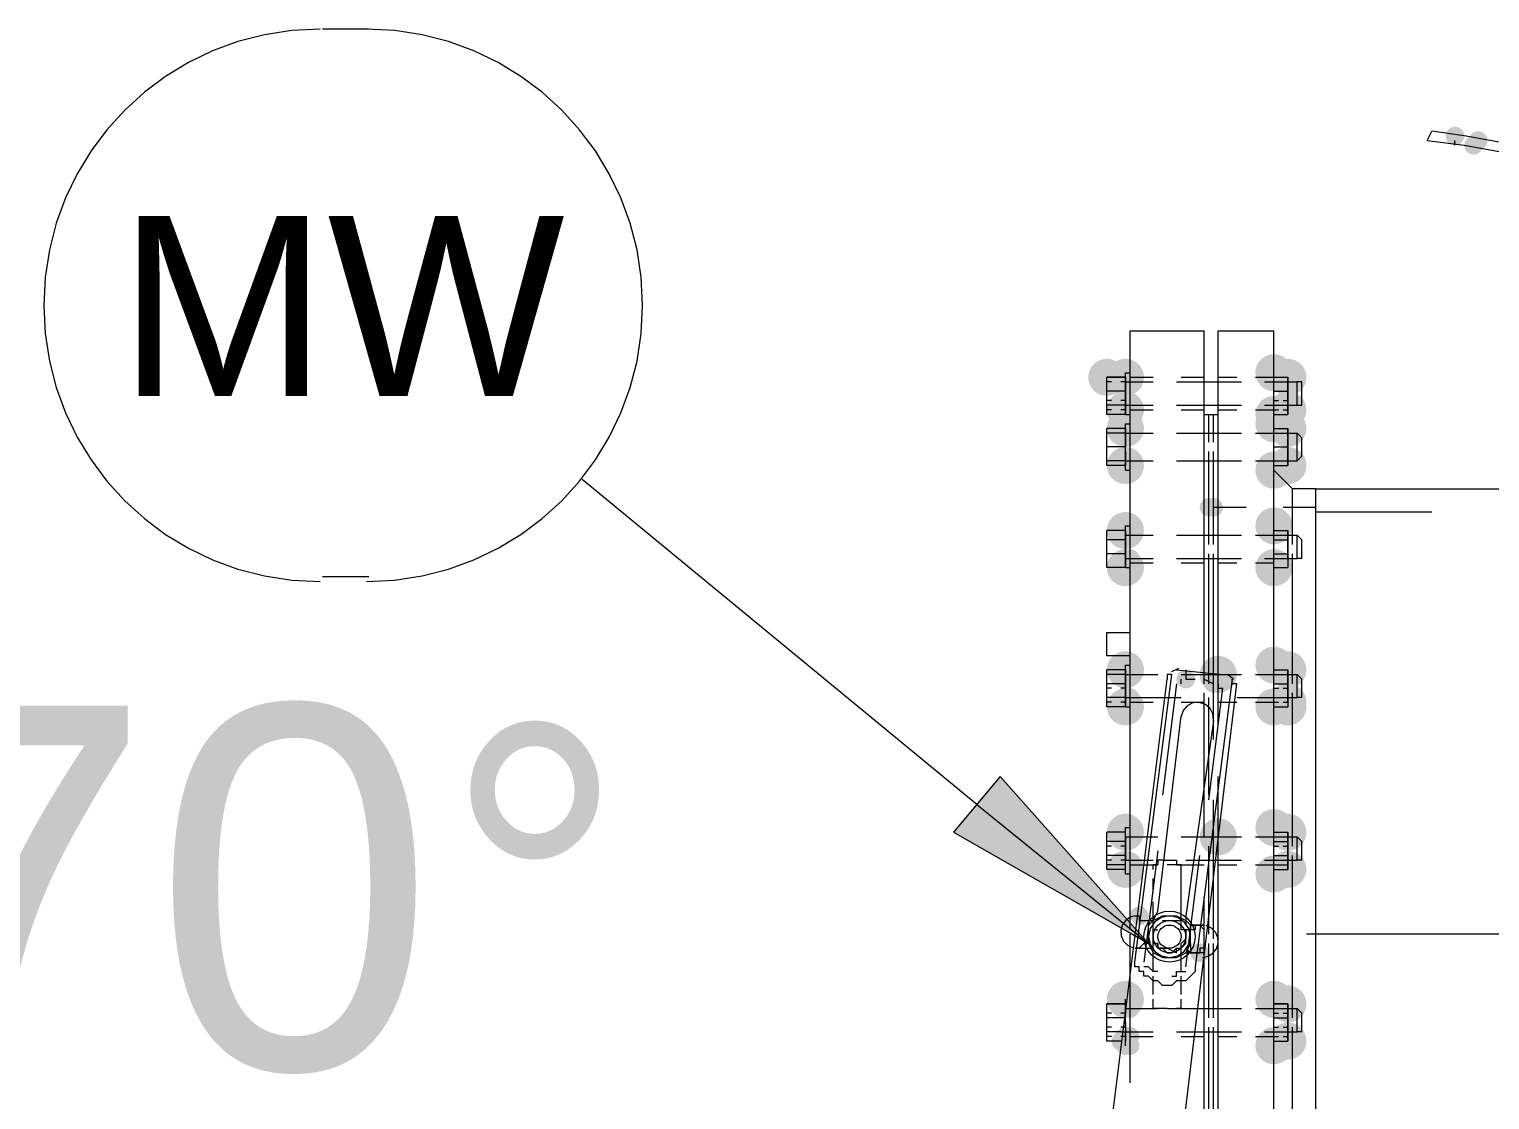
# Model space of a CAD drawing. Header units: millimetres. Extents: x 0 to 62767, y -13570 to 23963.
# Drawn here: x 11442 to 12041, y 4544 to 4983 of the extents above; entities that cross this region are included whole.
import ezdxf

# ---------------------------------------------------------------- set-up
doc = ezdxf.new("R2010")
doc.units = ezdxf.units.MM

msp = doc.modelspace()

# ---------------------------------------------------------------- hatches: boundary and pattern name
h = msp.add_hatch(color=7)
edge = h.paths.add_edge_path()
edge.add_arc((12026.667, 4939.047), 3.81, 0, 360)
h = msp.add_hatch(color=7)
edge = h.paths.add_edge_path()
edge.add_arc((12034.285, 4935.238), 3.81, 0, 360)
h = msp.add_hatch(color=7)
edge = h.paths.add_edge_path()
edge.add_arc((12036.191, 4937.143), 3.81, 0, 360)
h = msp.add_hatch(color=7)
edge = h.paths.add_edge_path()
edge.add_arc((11952.381, 4841.905), 7.619, 0, 360)
h = msp.add_hatch(color=7)
edge = h.paths.add_edge_path()
edge.add_arc((11883.81, 4840), 7.619, 0, 360)
h = msp.add_hatch(color=7)
edge = h.paths.add_edge_path()
edge.add_arc((11891.428, 4840), 7.619, 0, 360)
h = msp.add_hatch(color=7)
edge = h.paths.add_edge_path()
edge.add_arc((11958.095, 4840), 7.619, 0, 360)
h = msp.add_hatch(color=7)
edge = h.paths.add_edge_path()
edge.add_arc((11958.095, 4840), 7.619, 0, 360)
h = msp.add_hatch(color=7)
edge = h.paths.add_edge_path()
edge.add_arc((11891.428, 4838.095), 3.81, 0, 360)
h = msp.add_hatch(color=7)
edge = h.paths.add_edge_path()
edge.add_arc((11893.334, 4838.095), 3.81, 0, 360)
h = msp.add_hatch(color=7)
edge = h.paths.add_edge_path()
edge.add_arc((11891.428, 4826.667), 7.619, 0, 360)
h = msp.add_hatch(color=7)
edge = h.paths.add_edge_path()
edge.add_arc((11891.428, 4828.571), 3.81, 0, 360)
h = msp.add_hatch(color=7)
edge = h.paths.add_edge_path()
edge.add_arc((11893.334, 4828.571), 3.81, 0, 360)
h = msp.add_hatch(color=7)
edge = h.paths.add_edge_path()
edge.add_arc((11952.381, 4824.762), 7.619, 0, 360)
h = msp.add_hatch(color=7)
edge = h.paths.add_edge_path()
edge.add_arc((11958.095, 4826.667), 7.619, 0, 360)
h = msp.add_hatch(color=7)
edge = h.paths.add_edge_path()
edge.add_arc((11958.095, 4826.667), 7.619, 0, 360)
h = msp.add_hatch(color=7)
edge = h.paths.add_edge_path()
edge.add_arc((11891.428, 4819.047), 7.619, 0, 360)
h = msp.add_hatch(color=7)
edge = h.paths.add_edge_path()
edge.add_arc((11891.428, 4819.047), 7.619, 0, 360)
h = msp.add_hatch(color=7)
edge = h.paths.add_edge_path()
edge.add_arc((11952.381, 4820.952), 7.619, 0, 360)
h = msp.add_hatch(color=7)
edge = h.paths.add_edge_path()
edge.add_arc((11958.095, 4819.047), 7.619, 0, 360)
h = msp.add_hatch(color=7)
edge = h.paths.add_edge_path()
edge.add_arc((11891.428, 4817.143), 3.81, 0, 360)
h = msp.add_hatch(color=7)
edge = h.paths.add_edge_path()
edge.add_arc((11893.334, 4817.143), 3.81, 0, 360)
h = msp.add_hatch(color=7)
edge = h.paths.add_edge_path()
edge.add_arc((11891.428, 4803.809), 7.619, 0, 360)
h = msp.add_hatch(color=7)
edge = h.paths.add_edge_path()
edge.add_arc((11891.428, 4805.714), 3.81, 0, 360)
h = msp.add_hatch(color=7)
edge = h.paths.add_edge_path()
edge.add_arc((11893.334, 4805.714), 3.81, 0, 360)
h = msp.add_hatch(color=7)
edge = h.paths.add_edge_path()
edge.add_arc((11952.381, 4801.905), 7.619, 0, 360)
h = msp.add_hatch(color=7)
edge = h.paths.add_edge_path()
edge.add_arc((11958.095, 4803.809), 7.619, 0, 360)
h = msp.add_hatch(color=7)
edge = h.paths.add_edge_path()
edge.add_arc((11958.095, 4803.809), 7.619, 0, 360)
h = msp.add_hatch(color=7)
edge = h.paths.add_edge_path()
edge.add_arc((11925.714, 4786.667), 3.81, 0, 360)
h = msp.add_hatch(color=7)
edge = h.paths.add_edge_path()
edge.add_arc((11927.619, 4786.667), 3.81, 0, 360)
h = msp.add_hatch(color=7)
edge = h.paths.add_edge_path()
edge.add_arc((11891.428, 4777.143), 7.619, 0, 360)
h = msp.add_hatch(color=7)
edge = h.paths.add_edge_path()
edge.add_arc((11952.381, 4779.048), 7.619, 0, 360)
h = msp.add_hatch(color=7)
edge = h.paths.add_edge_path()
edge.add_arc((11891.428, 4775.238), 3.81, 0, 360)
h = msp.add_hatch(color=7)
edge = h.paths.add_edge_path()
edge.add_arc((11893.334, 4775.238), 3.81, 0, 360)
h = msp.add_hatch(color=7)
edge = h.paths.add_edge_path()
edge.add_arc((11891.428, 4761.905), 7.619, 0, 360)
h = msp.add_hatch(color=7)
edge = h.paths.add_edge_path()
edge.add_arc((11891.428, 4765.714), 3.81, 0, 360)
h = msp.add_hatch(color=7)
edge = h.paths.add_edge_path()
edge.add_arc((11893.334, 4765.714), 3.81, 0, 360)
h = msp.add_hatch(color=7)
edge = h.paths.add_edge_path()
edge.add_arc((11952.381, 4761.905), 7.619, 0, 360)
h = msp.add_hatch(color=7)
edge = h.paths.add_edge_path()
edge.add_arc((11952.381, 4721.905), 7.619, 0, 360)
h = msp.add_hatch(color=7)
edge = h.paths.add_edge_path()
edge.add_arc((11891.428, 4720), 7.619, 0, 360)
h = msp.add_hatch(color=7)
edge = h.paths.add_edge_path()
edge.add_arc((11929.523, 4718.095), 7.619, 0, 360)
h = msp.add_hatch(color=7)
edge = h.paths.add_edge_path()
edge.add_arc((11958.095, 4720), 7.619, 0, 360)
h = msp.add_hatch(color=7)
edge = h.paths.add_edge_path()
edge.add_arc((11958.095, 4720), 7.619, 0, 360)
h = msp.add_hatch(color=7)
edge = h.paths.add_edge_path()
edge.add_arc((11891.428, 4718.095), 3.81, 0, 360)
h = msp.add_hatch(color=7)
edge = h.paths.add_edge_path()
edge.add_arc((11893.334, 4718.095), 3.81, 0, 360)
h = msp.add_hatch(color=7)
edge = h.paths.add_edge_path()
edge.add_arc((11916.19, 4716.19), 3.81, 0, 360)
h = msp.add_hatch(color=7)
edge = h.paths.add_edge_path()
edge.add_arc((11927.619, 4714.286), 3.81, 0, 360)
h = msp.add_hatch(color=7)
edge = h.paths.add_edge_path()
edge.add_arc((11891.428, 4704.762), 7.619, 0, 360)
h = msp.add_hatch(color=7)
edge = h.paths.add_edge_path()
edge.add_arc((11891.428, 4708.571), 3.81, 0, 360)
h = msp.add_hatch(color=7)
edge = h.paths.add_edge_path()
edge.add_arc((11893.334, 4708.571), 3.81, 0, 360)
h = msp.add_hatch(color=7)
edge = h.paths.add_edge_path()
edge.add_arc((11952.381, 4704.762), 7.619, 0, 360)
h = msp.add_hatch(color=7)
edge = h.paths.add_edge_path()
edge.add_arc((11958.095, 4706.667), 7.619, 0, 360)
h = msp.add_hatch(color=7)
edge = h.paths.add_edge_path()
edge.add_arc((11958.095, 4704.762), 7.619, 0, 360)
h = msp.add_hatch(color=7)
edge = h.paths.add_edge_path()
edge.add_arc((11891.428, 4706.667), 3.81, 0, 360)
h = msp.add_hatch(color=7)
edge = h.paths.add_edge_path()
edge.add_arc((11891.428, 4704.762), 3.81, 0, 360)
h = msp.add_hatch(color=7)
edge = h.paths.add_edge_path()
edge.add_arc((11958.095, 4704.762), 3.81, 0, 360)
h = msp.add_hatch(color=7)
h.dxf.hatch_style = 2
h.paths.add_polyline_path([(11820.952, 4653.333), (11900.952, 4607.619), (11840, 4676.19)])
h = msp.add_hatch(color=7)
edge = h.paths.add_edge_path()
edge.add_arc((11952.381, 4655.238), 7.619, 0, 360)
h = msp.add_hatch(color=7)
edge = h.paths.add_edge_path()
edge.add_arc((11891.428, 4653.333), 7.619, 0, 360)
h = msp.add_hatch(color=7)
edge = h.paths.add_edge_path()
edge.add_arc((11929.523, 4651.428), 7.619, 0, 360)
h = msp.add_hatch(color=7)
edge = h.paths.add_edge_path()
edge.add_arc((11958.095, 4653.333), 7.619, 0, 360)
h = msp.add_hatch(color=7)
edge = h.paths.add_edge_path()
edge.add_arc((11891.428, 4651.428), 3.81, 0, 360)
h = msp.add_hatch(color=7)
edge = h.paths.add_edge_path()
edge.add_arc((11893.334, 4651.428), 3.81, 0, 360)
h = msp.add_hatch(color=7)
edge = h.paths.add_edge_path()
edge.add_arc((11891.428, 4638.095), 7.619, 0, 360)
h = msp.add_hatch(color=7)
edge = h.paths.add_edge_path()
edge.add_arc((11958.095, 4638.095), 7.619, 0, 360)
h = msp.add_hatch(color=7)
edge = h.paths.add_edge_path()
edge.add_arc((11958.095, 4638.095), 7.619, 0, 360)
h = msp.add_hatch(color=7)
edge = h.paths.add_edge_path()
edge.add_arc((11891.428, 4640), 3.81, 0, 360)
h = msp.add_hatch(color=7)
edge = h.paths.add_edge_path()
edge.add_arc((11893.334, 4640), 3.81, 0, 360)
h = msp.add_hatch(color=7)
edge = h.paths.add_edge_path()
edge.add_arc((11952.381, 4636.19), 7.619, 0, 360)
h = msp.add_hatch(color=7)
edge = h.paths.add_edge_path()
edge.add_arc((11897.143, 4619.048), 3.81, 0, 360)
h = msp.add_hatch(color=7)
edge = h.paths.add_edge_path()
edge.add_arc((11921.905, 4603.809), 3.81, 0, 360)
h = msp.add_hatch(color=7)
edge = h.paths.add_edge_path()
edge.add_arc((11891.428, 4584.762), 7.619, 0, 360)
h = msp.add_hatch(color=7)
edge = h.paths.add_edge_path()
edge.add_arc((11891.428, 4584.762), 7.619, 0, 360)
h = msp.add_hatch(color=7)
edge = h.paths.add_edge_path()
edge.add_arc((11952.381, 4584.762), 7.619, 0, 360)
h = msp.add_hatch(color=7)
edge = h.paths.add_edge_path()
edge.add_arc((11891.428, 4584.762), 3.81, 0, 360)
h = msp.add_hatch(color=7)
edge = h.paths.add_edge_path()
edge.add_arc((11893.334, 4584.762), 3.81, 0, 360)
h = msp.add_hatch(color=7)
edge = h.paths.add_edge_path()
edge.add_arc((11958.095, 4582.857), 7.619, 0, 360)
h = msp.add_hatch(color=7)
edge = h.paths.add_edge_path()
edge.add_arc((11958.095, 4582.857), 7.619, 0, 360)
h = msp.add_hatch(color=7)
edge = h.paths.add_edge_path()
edge.add_arc((11891.428, 4580.952), 3.81, 0, 360)
h = msp.add_hatch(color=7)
edge = h.paths.add_edge_path()
edge.add_arc((11893.334, 4580.952), 3.81, 0, 360)
h = msp.add_hatch(color=7)
edge = h.paths.add_edge_path()
edge.add_arc((11891.428, 4569.524), 3.81, 0, 360)
h = msp.add_hatch(color=7)
edge = h.paths.add_edge_path()
edge.add_arc((11893.334, 4569.524), 3.81, 0, 360)
h = msp.add_hatch(color=7)
edge = h.paths.add_edge_path()
edge.add_arc((11952.381, 4565.714), 7.619, 0, 360)
h = msp.add_hatch(color=7)
edge = h.paths.add_edge_path()
edge.add_arc((11958.095, 4567.619), 7.619, 0, 360)
h = msp.add_hatch(color=7)
edge = h.paths.add_edge_path()
edge.add_arc((11889.524, 4567.619), 3.81, 0, 360)
h = msp.add_hatch(color=7)
edge = h.paths.add_edge_path()
edge.add_arc((11891.428, 4567.619), 3.81, 0, 360)
h = msp.add_hatch(color=7)
edge = h.paths.add_edge_path()
edge.add_arc((11891.428, 4565.714), 3.81, 0, 360)
h = msp.add_hatch(color=7)
edge = h.paths.add_edge_path()
edge.add_arc((11893.334, 4565.714), 3.81, 0, 360)

# ---------------------------------------------------------------- linework, layer by layer
at = {"color": 7, "lineweight": 0}
for points in [[(11560.952, 4982.857), (11549.365, 4982.272), (11538.112, 4980.554), (11527.25, 4977.762), (11516.838, 4973.951), (11506.931, 4969.178), (11497.587, 4963.501), (11488.862, 4956.977), (11480.814, 4949.662), (11473.499, 4941.614), (11466.975, 4932.889), (11461.298, 4923.545), (11456.525, 4913.638), (11452.714, 4903.225), (11449.922, 4892.364), (11448.204, 4881.111), (11447.619, 4869.524), (11448.204, 4857.936), (11449.922, 4846.683), (11452.714, 4835.822), (11456.525, 4825.409), (11461.298, 4815.502), (11466.975, 4806.158), (11473.499, 4797.433), (11480.814, 4789.385), (11488.862, 4782.07), (11497.587, 4775.546), (11506.931, 4769.869), (11516.838, 4765.096), (11527.25, 4761.285), (11538.112, 4758.493), (11549.365, 4756.775), (11560.952, 4756.19)], [(11580.952, 4982.857), (11561.904, 4982.857)], [(11579.989, 4756.19), (11591.577, 4756.774), (11602.83, 4758.49), (11613.691, 4761.282), (11624.104, 4765.092), (11634.012, 4769.864), (11643.357, 4775.539), (11652.082, 4782.063), (11660.131, 4789.377), (11667.447, 4797.424), (11673.972, 4806.148), (11679.65, 4815.492), (11684.423, 4825.399), (11688.235, 4835.811), (11691.029, 4846.672), (11692.748, 4857.925), (11693.334, 4869.512), (11692.75, 4881.1), (11691.034, 4892.353), (11688.242, 4903.215), (11684.432, 4913.628), (11679.66, 4923.535), (11673.985, 4932.88), (11667.461, 4941.605), (11660.147, 4949.654), (11652.1, 4956.97), (11643.376, 4963.495), (11634.032, 4969.173), (11624.125, 4973.946), (11613.713, 4977.758), (11602.852, 4980.552), (11591.599, 4982.271), (11580.012, 4982.857)], [(12015.237, 4937.143), (12030.476, 4935.238), (12104.762, 4921.905), (12104.762, 4925.714), (12030.476, 4939.047), (12017.143, 4940.952)], [(12015.237, 4937.143), (12017.143, 4940.952)], [(12026.667, 4935.238), (12026.667, 4937.143)], [(11893.334, 4617.143), (11893.334, 4859.047)], [(11893.334, 4859.047), (11923.81, 4859.047)], [(11923.81, 4718.095), (11923.81, 4859.047)], [(11929.523, 4718.095), (11929.523, 4859.047)], [(11929.523, 4859.047), (11952.381, 4859.047)], [(11952.381, 4363.809), (11952.381, 4859.047)], [(11891.428, 4824.762), (11883.81, 4824.762), (11883.81, 4828.571), (11883.81, 4834.286), (11883.81, 4840), (11891.428, 4840), (11883.81, 4840)], [(11885.714, 4838.095), (11883.81, 4838.095)], [(11891.428, 4838.095), (11889.524, 4838.095)], [(11891.428, 4824.762), (11891.428, 4841.905)], [(11891.428, 4841.905), (11893.334, 4841.905)], [(11891.428, 4840), (11891.428, 4838.095), (11891.428, 4836.19), (11891.428, 4834.286)], [(11891.428, 4838.095), (11891.428, 4840)], [(11891.428, 4838.095), (11902.856, 4838.095)], [(11891.428, 4838.095), (11891.428, 4836.19), (11891.428, 4834.286), (11891.428, 4832.381), (11891.428, 4830.476), (11891.428, 4828.571), (11891.428, 4826.667)], [(11893.334, 4840), (11902.856, 4840)], [(11912.38, 4838.095), (11923.81, 4838.095)], [(11914.286, 4840), (11923.81, 4840)], [(11923.81, 4838.095), (11929.523, 4838.095)], [(11929.523, 4840), (11937.143, 4840)], [(11929.523, 4838.095), (11939.047, 4838.095)], [(11944.762, 4840), (11952.381, 4840)], [(11948.571, 4838.095), (11958.095, 4838.095)], [(11952.381, 4824.762), (11952.381, 4841.905)], [(11952.381, 4840), (11958.095, 4840)], [(11952.381, 4840), (11958.095, 4840)], [(11952.381, 4838.095), (11954.286, 4838.095)], [(11952.381, 4838.095), (11954.286, 4838.095)], [(11956.19, 4838.095), (11958.095, 4838.095)], [(11956.19, 4838.095), (11958.095, 4838.095)], [(11958.095, 4840), (11958.095, 4838.095)], [(11958.095, 4840), (11958.095, 4838.095)], [(11958.095, 4838.095), (11958.095, 4840)], [(11958.095, 4838.095), (11958.095, 4836.19), (11958.095, 4834.286)], [(11958.095, 4838.095), (11961.905, 4838.095)], [(11958.095, 4838.095), (11958.095, 4836.19), (11958.095, 4834.286), (11958.095, 4832.381)], [(11958.095, 4832.381), (11958.095, 4838.095)], [(11961.905, 4828.571), (11961.905, 4838.095)], [(11961.905, 4828.571), (11963.809, 4828.571), (11963.809, 4838.095), (11961.905, 4838.095)], [(11891.428, 4834.286), (11883.81, 4834.286)], [(11891.428, 4828.571), (11891.428, 4830.476), (11891.428, 4832.381)], [(11952.381, 4834.286), (11958.095, 4834.286)], [(11958.095, 4832.381), (11958.095, 4830.476), (11958.095, 4828.571)], [(11958.095, 4832.381), (11958.095, 4830.476), (11958.095, 4828.571), (11958.095, 4826.667)], [(11958.095, 4826.667), (11958.095, 4832.381)], [(11885.714, 4830.476), (11883.81, 4830.476)], [(11891.428, 4828.571), (11883.81, 4828.571)], [(11885.714, 4826.667), (11883.81, 4826.667)], [(11891.428, 4830.476), (11889.524, 4830.476)], [(11891.428, 4826.667), (11889.524, 4826.667)], [(11891.428, 4828.571), (11902.856, 4828.571)], [(11891.428, 4824.762), (11893.334, 4824.762)], [(11893.334, 4826.667), (11902.856, 4826.667)], [(11912.38, 4828.571), (11923.81, 4828.571)], [(11914.286, 4826.667), (11923.81, 4826.667)], [(11923.81, 4828.571), (11929.523, 4828.571)], [(11923.81, 4824.762), (11925.714, 4824.762)], [(11925.714, 4817.143), (11925.714, 4824.762)], [(11925.714, 4824.762), (11927.619, 4824.762)], [(11925.714, 4817.143), (11925.714, 4824.762)], [(11927.619, 4817.143), (11927.619, 4824.762)], [(11927.619, 4824.762), (11929.523, 4824.762)], [(11927.619, 4817.143), (11927.619, 4824.762)], [(11929.523, 4828.571), (11939.047, 4828.571)], [(11929.523, 4826.667), (11937.143, 4826.667)], [(11944.762, 4826.667), (11952.381, 4826.667)], [(11948.571, 4828.571), (11958.095, 4828.571)], [(11952.381, 4830.476), (11954.286, 4830.476)], [(11952.381, 4828.571), (11954.286, 4828.571)], [(11952.381, 4828.571), (11958.095, 4828.571)], [(11952.381, 4826.667), (11954.286, 4826.667)], [(11952.381, 4824.762), (11958.095, 4824.762)], [(11956.19, 4830.476), (11958.095, 4830.476)], [(11956.19, 4828.571), (11958.095, 4828.571)], [(11956.19, 4826.667), (11958.095, 4826.667)], [(11958.095, 4828.571), (11961.905, 4828.571)], [(11891.428, 4819.047), (11883.81, 4819.047)], [(11883.81, 4817.143), (11883.81, 4819.047)], [(11891.428, 4801.905), (11891.428, 4820.952)], [(11891.428, 4820.952), (11893.334, 4820.952)], [(11891.428, 4819.047), (11891.428, 4817.143)], [(11891.428, 4817.143), (11891.428, 4819.047)], [(11952.381, 4801.905), (11952.381, 4820.952)], [(11952.381, 4819.047), (11958.095, 4819.047)], [(11958.095, 4819.047), (11958.095, 4817.143)], [(11958.095, 4819.047), (11958.095, 4817.143)], [(11958.095, 4817.143), (11958.095, 4819.047)], [(11885.714, 4817.143), (11883.81, 4817.143)], [(11891.428, 4817.143), (11883.81, 4817.143)], [(11883.81, 4803.809), (11883.81, 4805.714), (11883.81, 4811.428), (11883.81, 4817.143)], [(11891.428, 4817.143), (11889.524, 4817.143)], [(11891.428, 4817.143), (11902.856, 4817.143)], [(11891.428, 4817.143), (11891.428, 4815.238), (11891.428, 4813.333)], [(11891.428, 4815.238), (11891.428, 4813.333), (11891.428, 4811.428)], [(11891.428, 4803.809), (11891.428, 4805.714), (11891.428, 4807.619), (11891.428, 4809.524), (11891.428, 4811.428), (11891.428, 4813.333)], [(11893.334, 4817.143), (11902.856, 4817.143)], [(11912.38, 4817.143), (11923.81, 4817.143)], [(11914.286, 4817.143), (11923.81, 4817.143)], [(11923.81, 4817.143), (11929.523, 4817.143)], [(11925.714, 4813.333), (11925.714, 4817.143)], [(11925.714, 4813.333), (11925.714, 4817.143)], [(11927.619, 4813.333), (11927.619, 4817.143)], [(11927.619, 4813.333), (11927.619, 4817.143)], [(11929.523, 4817.143), (11937.143, 4817.143)], [(11929.523, 4817.143), (11939.047, 4817.143)], [(11944.762, 4817.143), (11952.381, 4817.143)], [(11948.571, 4817.143), (11958.095, 4817.143)], [(11952.381, 4817.143), (11954.286, 4817.143)], [(11952.381, 4817.143), (11954.286, 4817.143)], [(11952.381, 4817.143), (11958.095, 4817.143)], [(11956.19, 4817.143), (11958.095, 4817.143)], [(11956.19, 4817.143), (11958.095, 4817.143)], [(11958.095, 4817.143), (11961.905, 4817.143)], [(11958.095, 4817.143), (11958.095, 4815.238), (11958.095, 4813.333)], [(11958.095, 4813.333), (11958.095, 4817.143)], [(11958.095, 4815.238), (11958.095, 4813.333), (11958.095, 4811.428)], [(11958.095, 4813.333), (11958.095, 4811.428), (11958.095, 4809.524), (11958.095, 4807.619)], [(11958.095, 4807.619), (11958.095, 4813.333)], [(11961.905, 4805.714), (11961.905, 4817.143)], [(11963.809, 4815.238), (11961.905, 4817.143)], [(11963.809, 4807.619), (11963.809, 4815.238)], [(11885.714, 4811.428), (11883.81, 4811.428)], [(11891.428, 4811.428), (11883.81, 4811.428)], [(11891.428, 4811.428), (11889.524, 4811.428)], [(11891.428, 4809.524), (11891.428, 4807.619), (11891.428, 4805.714)], [(11925.714, 4805.714), (11925.714, 4809.524)], [(11925.714, 4805.714), (11925.714, 4809.524)], [(11927.619, 4805.714), (11927.619, 4809.524)], [(11927.619, 4805.714), (11927.619, 4809.524)], [(11952.381, 4811.428), (11954.286, 4811.428)], [(11952.381, 4811.428), (11958.095, 4811.428)], [(11956.19, 4811.428), (11958.095, 4811.428)], [(11958.095, 4809.524), (11958.095, 4807.619), (11958.095, 4805.714), (11958.095, 4803.809)], [(11958.095, 4807.619), (11958.095, 4805.714), (11958.095, 4803.809)], [(11958.095, 4803.809), (11958.095, 4807.619)], [(11963.809, 4807.619), (11961.905, 4805.714)], [(11885.714, 4805.714), (11883.81, 4805.714)], [(11891.428, 4805.714), (11883.81, 4805.714)], [(11891.428, 4803.809), (11883.81, 4803.809)], [(11891.428, 4805.714), (11889.524, 4805.714)], [(11891.428, 4805.714), (11902.856, 4805.714)], [(11891.428, 4805.714), (11891.428, 4803.809)], [(11891.428, 4801.905), (11893.334, 4801.905)], [(11893.334, 4805.714), (11902.856, 4805.714)], [(11912.38, 4805.714), (11923.81, 4805.714)], [(11914.286, 4805.714), (11923.81, 4805.714)], [(11923.81, 4805.714), (11929.523, 4805.714)], [(11925.714, 4775.238), (11925.714, 4805.714)], [(11925.714, 4775.238), (11925.714, 4805.714)], [(11927.619, 4775.238), (11927.619, 4805.714)], [(11927.619, 4775.238), (11927.619, 4805.714)], [(11929.523, 4805.714), (11937.143, 4805.714)], [(11929.523, 4805.714), (11939.047, 4805.714)], [(11944.762, 4805.714), (11952.381, 4805.714)], [(11948.571, 4805.714), (11958.095, 4805.714)], [(11952.381, 4805.714), (11954.286, 4805.714)], [(11952.381, 4805.714), (11954.286, 4805.714)], [(11952.381, 4805.714), (11958.095, 4805.714)], [(11952.381, 4803.809), (11958.095, 4803.809)], [(11969.524, 4794.286), (11959.999, 4794.286), (11952.381, 4801.905)], [(11956.19, 4805.714), (11958.095, 4805.714)], [(11956.19, 4805.714), (11958.095, 4805.714)], [(11958.095, 4805.714), (11961.905, 4805.714)], [(11830.476, 4664.762), (11668.572, 4798.095)], [(11959.999, 4775.238), (11959.999, 4794.286)], [(12078.095, 4428.571), (11969.524, 4428.571), (11969.524, 4794.286), (12078.095, 4794.286)], [(11969.524, 4428.571), (11969.524, 4794.286)], [(11927.619, 4786.667), (11940.953, 4786.667)], [(11956.19, 4786.667), (11969.524, 4786.667)], [(11969.524, 4784.762), (12017.143, 4784.762)], [(11891.428, 4777.143), (11883.81, 4777.143)], [(11883.81, 4773.333), (11883.81, 4777.143)], [(11891.428, 4761.905), (11891.428, 4779.048)], [(11891.428, 4779.048), (11893.334, 4779.048)], [(11891.428, 4777.143), (11891.428, 4775.238), (11891.428, 4773.333)], [(11952.381, 4761.905), (11952.381, 4779.048)], [(11952.381, 4777.143), (11958.095, 4777.143)], [(11958.095, 4777.143), (11958.095, 4775.238)], [(11958.095, 4775.238), (11958.095, 4777.143)], [(11891.428, 4773.333), (11883.81, 4773.333)], [(11883.81, 4761.905), (11883.81, 4767.619), (11883.81, 4773.333)], [(11891.428, 4775.238), (11902.856, 4775.238)], [(11891.428, 4773.333), (11891.428, 4771.428), (11891.428, 4769.524)], [(11893.334, 4775.238), (11902.856, 4775.238)], [(11912.38, 4775.238), (11923.81, 4775.238)], [(11914.286, 4775.238), (11923.81, 4775.238)], [(11923.81, 4775.238), (11929.523, 4775.238)], [(11925.714, 4771.428), (11925.714, 4775.238)], [(11925.714, 4771.428), (11925.714, 4775.238)], [(11927.619, 4771.428), (11927.619, 4775.238)], [(11927.619, 4771.428), (11927.619, 4775.238)], [(11929.523, 4775.238), (11937.143, 4775.238)], [(11929.523, 4775.238), (11939.047, 4775.238)], [(11944.762, 4775.238), (11952.381, 4775.238)], [(11948.571, 4775.238), (11958.095, 4775.238)], [(11952.381, 4775.238), (11954.286, 4775.238)], [(11952.381, 4773.333), (11958.095, 4773.333)], [(11956.19, 4775.238), (11958.095, 4775.238)], [(11958.095, 4775.238), (11961.905, 4775.238)], [(11958.095, 4769.524), (11958.095, 4775.238)], [(11958.095, 4775.238), (11958.095, 4773.333)], [(11958.095, 4773.333), (11958.095, 4771.428), (11958.095, 4769.524)], [(11959.999, 4771.428), (11959.999, 4775.238)], [(11961.905, 4765.714), (11961.905, 4775.238)], [(11963.809, 4773.333), (11961.905, 4775.238)], [(11963.809, 4765.714), (11963.809, 4773.333)], [(11891.428, 4767.619), (11883.81, 4767.619)], [(11891.428, 4769.524), (11891.428, 4767.619), (11891.428, 4765.714), (11891.428, 4763.809), (11891.428, 4761.905)], [(11891.428, 4765.714), (11902.856, 4765.714)], [(11912.38, 4765.714), (11923.81, 4765.714)], [(11923.81, 4765.714), (11929.523, 4765.714)], [(11925.714, 4765.714), (11925.714, 4767.619)], [(11925.714, 4765.714), (11925.714, 4767.619)], [(11925.714, 4718.095), (11925.714, 4765.714)], [(11925.714, 4718.095), (11925.714, 4765.714)], [(11927.619, 4765.714), (11927.619, 4767.619)], [(11927.619, 4765.714), (11927.619, 4767.619)], [(11927.619, 4718.095), (11927.619, 4765.714)], [(11927.619, 4718.095), (11927.619, 4765.714)], [(11929.523, 4765.714), (11939.047, 4765.714)], [(11948.571, 4765.714), (11958.095, 4765.714)], [(11952.381, 4767.619), (11958.095, 4767.619)], [(11952.381, 4765.714), (11954.286, 4765.714)], [(11956.19, 4765.714), (11958.095, 4765.714)], [(11958.095, 4769.524), (11958.095, 4767.619), (11958.095, 4765.714)], [(11958.095, 4765.714), (11958.095, 4769.524)], [(11958.095, 4765.714), (11961.905, 4765.714)], [(11958.095, 4765.714), (11958.095, 4763.809), (11958.095, 4761.905)], [(11958.095, 4765.714), (11958.095, 4761.905)], [(11959.999, 4765.714), (11959.999, 4767.619)], [(11959.999, 4718.095), (11959.999, 4765.714)], [(11963.809, 4765.714), (11961.905, 4765.714)], [(11891.428, 4761.905), (11883.81, 4761.905)], [(11891.428, 4761.905), (11893.334, 4761.905)], [(11893.334, 4763.809), (11902.856, 4763.809)], [(11914.286, 4763.809), (11923.81, 4763.809)], [(11929.523, 4763.809), (11937.143, 4763.809)], [(11944.762, 4763.809), (11952.381, 4763.809)], [(11952.381, 4761.905), (11958.095, 4761.905)], [(11580.952, 4758.095), (11561.904, 4758.095)], [(11893.334, 4725.714), (11883.81, 4725.714), (11883.81, 4735.238), (11893.334, 4735.238)], [(11891.428, 4720), (11883.81, 4720)], [(11883.81, 4714.286), (11883.81, 4718.095), (11883.81, 4720)], [(11885.714, 4718.095), (11883.81, 4718.095)], [(11891.428, 4718.095), (11883.81, 4718.095)], [(11891.428, 4718.095), (11889.524, 4718.095)], [(11891.428, 4704.762), (11891.428, 4721.905)], [(11891.428, 4721.905), (11893.334, 4721.905)], [(11891.428, 4720), (11891.428, 4718.095)], [(11891.428, 4720), (11891.428, 4718.095)], [(11891.428, 4718.095), (11904.762, 4718.095)], [(11891.428, 4718.095), (11891.428, 4716.19), (11891.428, 4714.286)], [(11893.334, 4718.095), (11902.856, 4718.095)], [(11895.238, 4600), (11910.476, 4718.095)], [(11910.476, 4718.095), (11908.571, 4718.095), (11908.571, 4716.19)], [(11913.169, 4720.475), (11910.339, 4719.161)], [(11912.38, 4720), (11931.429, 4718.095)], [(11914.286, 4718.095), (11923.81, 4718.095)], [(11916.19, 4720), (11916.19, 4718.095), (11916.19, 4716.19)], [(11916.19, 4718.095), (11929.523, 4718.095), (11939.047, 4718.095)], [(11923.81, 4714.286), (11923.81, 4718.095)], [(11925.714, 4714.286), (11925.714, 4718.095)], [(11925.714, 4714.286), (11925.714, 4718.095)], [(11927.619, 4691.428), (11927.619, 4718.095)], [(11927.619, 4691.428), (11927.619, 4718.095)], [(11927.619, 4714.286), (11927.619, 4716.19), (11927.619, 4718.095)], [(11929.523, 4697.143), (11929.523, 4718.095)], [(11929.523, 4718.095), (11937.143, 4718.095)], [(11935.799, 4716.106), (11933.36, 4718.052)], [(11944.762, 4718.095), (11952.381, 4718.095)], [(11948.571, 4718.095), (11958.095, 4718.095)], [(11952.381, 4704.762), (11952.381, 4721.905)], [(11952.381, 4720), (11958.095, 4720)], [(11952.381, 4718.095), (11954.286, 4718.095)], [(11952.381, 4718.095), (11954.286, 4718.095)], [(11952.381, 4718.095), (11958.095, 4718.095)], [(11956.19, 4718.095), (11958.095, 4718.095)], [(11956.19, 4718.095), (11958.095, 4718.095)], [(11958.095, 4720), (11958.095, 4718.095)], [(11958.095, 4716.19), (11958.095, 4720)], [(11958.095, 4720), (11958.095, 4718.095)], [(11958.095, 4718.095), (11961.905, 4718.095)], [(11958.095, 4718.095), (11958.095, 4716.19)], [(11959.999, 4714.286), (11959.999, 4718.095)], [(11961.905, 4708.571), (11961.905, 4718.095)], [(11963.809, 4716.19), (11961.905, 4718.095)], [(11883.81, 4518.095), (11908.571, 4716.19)], [(11891.428, 4714.286), (11883.81, 4714.286)], [(11883.81, 4704.762), (11883.81, 4708.571), (11883.81, 4714.286)], [(11885.714, 4712.381), (11883.81, 4712.381)], [(11891.428, 4712.381), (11889.524, 4712.381)], [(11891.428, 4716.19), (11891.428, 4714.286)], [(11891.428, 4714.286), (11891.428, 4712.381), (11891.428, 4710.476)], [(11902.856, 4428.571), (11937.143, 4714.286)], [(11912.38, 4714.286), (11906.667, 4668.571)], [(11914.286, 4714.286), (11914.286, 4716.19)], [(11916.19, 4716.19), (11919.999, 4716.19)], [(11935.238, 4716.19), (11919.999, 4598.095)], [(11923.81, 4716.19), (11927.619, 4714.286)], [(11925.714, 4666.667), (11931.429, 4712.381)], [(11929.523, 4714.286), (11929.523, 4712.381), (11931.429, 4712.381)], [(11937.143, 4714.286), (11935.238, 4714.286), (11935.238, 4716.19)], [(11952.381, 4714.286), (11958.095, 4714.286)], [(11952.381, 4712.381), (11954.286, 4712.381)], [(11956.19, 4712.381), (11958.095, 4712.381)], [(11958.095, 4716.19), (11958.095, 4714.286)], [(11958.095, 4710.476), (11958.095, 4716.19)], [(11958.095, 4716.19), (11958.095, 4714.286)], [(11958.095, 4714.286), (11958.095, 4712.381), (11958.095, 4710.476)], [(11963.809, 4708.571), (11963.809, 4716.19)], [(11891.428, 4708.571), (11883.81, 4708.571)], [(11885.714, 4706.667), (11883.81, 4706.667)], [(11891.428, 4706.667), (11889.524, 4706.667)], [(11891.428, 4706.667), (11891.428, 4708.571), (11891.428, 4710.476)], [(11891.428, 4710.476), (11891.428, 4708.571), (11891.428, 4706.667), (11891.428, 4704.762)], [(11891.428, 4708.571), (11914.286, 4708.571)], [(11891.428, 4706.667), (11891.428, 4704.762)], [(11893.334, 4706.667), (11902.856, 4706.667)], [(11914.286, 4706.667), (11923.81, 4706.667)], [(11927.572, 4699.205), (11927.361, 4701.844), (11926.195, 4704.118), (11924.262, 4705.789), (11921.748, 4706.619), (11919.109, 4706.408), (11916.834, 4705.242), (11915.163, 4703.309), (11914.333, 4700.795)], [(11923.81, 4704.762), (11923.81, 4710.476)], [(11925.714, 4702.857), (11925.714, 4708.571)], [(11925.714, 4702.857), (11925.714, 4708.571)], [(11929.523, 4706.667), (11937.143, 4706.667)], [(11937.143, 4708.571), (11958.095, 4708.571)], [(11944.762, 4706.667), (11952.381, 4706.667)], [(11952.381, 4708.571), (11954.286, 4708.571)], [(11952.381, 4708.571), (11958.095, 4708.571)], [(11952.381, 4706.667), (11954.286, 4706.667)], [(11956.19, 4708.571), (11958.095, 4708.571)], [(11956.19, 4706.667), (11958.095, 4706.667)], [(11958.095, 4710.476), (11958.095, 4708.571), (11958.095, 4706.667)], [(11958.095, 4710.476), (11958.095, 4708.571), (11958.095, 4706.667)], [(11958.095, 4706.667), (11958.095, 4710.476)], [(11958.095, 4708.571), (11961.905, 4708.571)], [(11958.095, 4706.667), (11958.095, 4704.762)], [(11958.095, 4706.667), (11958.095, 4704.762)], [(11959.999, 4708.571), (11959.999, 4710.476)], [(11959.999, 4651.428), (11959.999, 4708.571)], [(11963.809, 4708.571), (11961.905, 4708.571)], [(11891.428, 4704.762), (11883.81, 4704.762)], [(11891.428, 4704.762), (11893.334, 4704.762)], [(11904.762, 4620.952), (11914.286, 4700.952)], [(11927.619, 4699.048), (11916.19, 4619.048)], [(11923.81, 4676.19), (11923.81, 4704.762)], [(11925.714, 4689.524), (11925.714, 4702.857)], [(11925.714, 4689.524), (11925.714, 4702.857)], [(11952.381, 4704.762), (11958.095, 4704.762)], [(11925.714, 4668.571), (11925.714, 4689.524)], [(11925.714, 4668.571), (11925.714, 4689.524)], [(11923.81, 4651.428), (11923.81, 4676.19)], [(11929.523, 4655.238), (11929.523, 4676.19)], [(11830.476, 4664.762), (11900.952, 4607.619)], [(11927.619, 4640), (11927.619, 4666.667)], [(11927.619, 4640), (11927.619, 4666.667)], [(11885.714, 4653.333), (11883.81, 4653.333)], [(11891.428, 4653.333), (11883.81, 4653.333)], [(11883.81, 4643.809), (11883.81, 4649.524), (11883.81, 4653.333)], [(11891.428, 4653.333), (11889.524, 4653.333)], [(11891.428, 4636.19), (11891.428, 4655.238)], [(11891.428, 4655.238), (11893.334, 4655.238)], [(11891.428, 4649.524), (11891.428, 4651.428), (11891.428, 4653.333)], [(11891.428, 4651.428), (11891.428, 4653.333)], [(11891.428, 4651.428), (11904.762, 4651.428)], [(11891.428, 4651.428), (11891.428, 4649.524)], [(11893.334, 4651.428), (11902.856, 4651.428)], [(11914.286, 4651.428), (11923.81, 4651.428)], [(11916.19, 4651.428), (11929.523, 4651.428), (11939.047, 4651.428)], [(11929.523, 4363.809), (11929.523, 4655.238)], [(11929.523, 4651.428), (11937.143, 4651.428)], [(11944.762, 4651.428), (11952.381, 4651.428)], [(11948.571, 4651.428), (11958.095, 4651.428)], [(11952.381, 4636.19), (11952.381, 4655.238)], [(11952.381, 4653.333), (11954.286, 4653.333)], [(11952.381, 4653.333), (11958.095, 4653.333)], [(11952.381, 4651.428), (11954.286, 4651.428)], [(11956.19, 4653.333), (11958.095, 4653.333)], [(11956.19, 4651.428), (11958.095, 4651.428)], [(11958.095, 4653.333), (11958.095, 4651.428), (11958.095, 4649.524), (11958.095, 4647.619)], [(11958.095, 4653.333), (11958.095, 4651.428)], [(11958.095, 4651.428), (11958.095, 4653.333)], [(11958.095, 4651.428), (11961.905, 4651.428)], [(11958.095, 4647.619), (11958.095, 4651.428)], [(11958.095, 4651.428), (11958.095, 4649.524)], [(11959.999, 4647.619), (11959.999, 4651.428)], [(11961.905, 4641.905), (11961.905, 4651.428)], [(11963.809, 4649.524), (11961.905, 4651.428)], [(11891.428, 4649.524), (11883.81, 4649.524)], [(11885.714, 4647.619), (11883.81, 4647.619)], [(11891.428, 4647.619), (11889.524, 4647.619)], [(11891.428, 4649.524), (11891.428, 4647.619)], [(11891.428, 4649.524), (11891.428, 4647.619), (11891.428, 4645.714), (11891.428, 4643.809)], [(11891.428, 4645.714), (11891.428, 4643.809), (11891.428, 4641.905)], [(11904.762, 4645.714), (11899.047, 4600)], [(11925.714, 4624.762), (11925.714, 4647.619)], [(11925.714, 4624.762), (11925.714, 4647.619)], [(11952.381, 4649.524), (11958.095, 4649.524)], [(11952.381, 4647.619), (11954.286, 4647.619)], [(11956.19, 4647.619), (11958.095, 4647.619)], [(11958.095, 4649.524), (11958.095, 4647.619)], [(11958.095, 4641.905), (11958.095, 4647.619)], [(11958.095, 4647.619), (11958.095, 4645.714), (11958.095, 4643.809)], [(11958.095, 4645.714), (11958.095, 4643.809), (11958.095, 4641.905)], [(11963.809, 4641.905), (11963.809, 4649.524)], [(11891.428, 4643.809), (11883.81, 4643.809)], [(11883.81, 4638.095), (11883.81, 4640), (11883.81, 4643.809)], [(11885.714, 4641.905), (11883.81, 4641.905)], [(11891.428, 4640), (11883.81, 4640)], [(11891.428, 4641.905), (11889.524, 4641.905)], [(11891.428, 4643.809), (11891.428, 4641.905)], [(11891.428, 4641.905), (11902.856, 4641.905)], [(11891.428, 4638.095), (11891.428, 4640), (11891.428, 4641.905)], [(11893.334, 4640), (11902.856, 4640)], [(11906.667, 4641.905), (11904.762, 4641.905), (11904.762, 4640), (11902.856, 4640), (11904.762, 4640)], [(11902.856, 4638.095), (11902.856, 4640)], [(11906.667, 4641.905), (11908.571, 4641.905), (11910.476, 4641.905), (11912.38, 4641.905), (11912.38, 4640), (11914.286, 4640)], [(11914.286, 4640), (11912.38, 4640), (11910.476, 4640), (11908.571, 4640)], [(11914.286, 4640), (11923.81, 4640)], [(11914.286, 4620.952), (11914.286, 4622.857), (11914.286, 4630.476), (11914.286, 4640)], [(11916.19, 4598.095), (11921.905, 4643.809)], [(11916.19, 4641.905), (11927.619, 4641.905)], [(11927.619, 4641.905), (11929.523, 4641.905)], [(11927.619, 4613.333), (11927.619, 4640)], [(11927.619, 4613.333), (11927.619, 4640)], [(11929.523, 4641.905), (11939.047, 4641.905)], [(11929.523, 4640), (11937.143, 4640)], [(11944.762, 4640), (11952.381, 4640)], [(11948.571, 4641.905), (11958.095, 4641.905)], [(11952.381, 4643.809), (11958.095, 4643.809)], [(11952.381, 4641.905), (11954.286, 4641.905)], [(11952.381, 4641.905), (11954.286, 4641.905)], [(11952.381, 4640), (11958.095, 4640)], [(11956.19, 4641.905), (11958.095, 4641.905)], [(11956.19, 4641.905), (11958.095, 4641.905)], [(11958.095, 4643.809), (11958.095, 4641.905)], [(11958.095, 4641.905), (11961.905, 4641.905)], [(11958.095, 4641.905), (11958.095, 4640), (11958.095, 4638.095)], [(11958.095, 4638.095), (11958.095, 4641.905)], [(11959.999, 4641.905), (11959.999, 4643.809)], [(11959.999, 4580.952), (11959.999, 4641.905)], [(11963.809, 4641.905), (11961.905, 4641.905)], [(11891.428, 4638.095), (11883.81, 4638.095)], [(11891.428, 4636.19), (11893.334, 4636.19)], [(11902.856, 4628.571), (11902.856, 4630.476), (11902.856, 4634.286)], [(11952.381, 4638.095), (11958.095, 4638.095)], [(11902.856, 4615.238), (11902.856, 4622.857), (11902.856, 4624.762)], [(11902.856, 4617.143), (11904.762, 4620.952)], [(11914.286, 4613.333), (11914.286, 4620.952)], [(11923.81, 4603.809), (11923.81, 4626.667)], [(11925.714, 4615.238), (11925.714, 4624.762)], [(11925.714, 4615.238), (11925.714, 4624.762)], [(11895.982, 4619.044), (11893.646, 4618.544), (11891.688, 4617.298), (11890.275, 4615.458), (11889.571, 4613.175), (11889.715, 4610.79), (11890.653, 4608.668), (11892.26, 4606.994), (11894.412, 4605.956)], [(11893.334, 4613.333), (11893.334, 4617.143)], [(11895.238, 4619.048), (11897.143, 4619.048)], [(11897.143, 4619.048), (11897.143, 4617.143), (11899.047, 4617.143), (11900.952, 4617.143), (11900.952, 4615.238)], [(11899.047, 4617.143), (11900.952, 4617.143), (11902.856, 4617.143)], [(11900.952, 4611.428), (11900.952, 4615.238), (11902.856, 4617.143)], [(11903.462, 4616.537), (11901.604, 4613.756), (11900.952, 4610.476)], [(11902.856, 4617.143), (11906.667, 4619.048), (11908.571, 4619.048)], [(11902.856, 4611.428), (11902.856, 4615.238)], [(11909.523, 4619.048), (11906.243, 4618.395), (11903.462, 4616.537)], [(11906.667, 4617.143), (11910.476, 4617.143)], [(11908.571, 4619.048), (11912.38, 4619.048), (11916.19, 4617.143)], [(11915.584, 4616.537), (11912.803, 4618.395), (11909.523, 4619.048)], [(11910.476, 4617.143), (11914.286, 4617.143)], [(11918.095, 4610.476), (11917.443, 4613.756), (11915.584, 4616.537)], [(11916.19, 4619.048), (11916.19, 4615.238)], [(11918.095, 4611.428), (11918.095, 4615.238), (11916.19, 4617.143)], [(11923.81, 4611.428), (11923.81, 4613.333), (11921.905, 4615.238), (11919.999, 4615.238), (11918.095, 4615.238), (11918.095, 4613.333), (11916.19, 4613.333)], [(11923.81, 4615.238), (11921.905, 4615.238), (11919.999, 4615.238), (11919.999, 4613.333), (11918.095, 4613.333)], [(11918.095, 4615.238), (11919.999, 4615.238)], [(11919.999, 4615.238), (11921.905, 4615.238), (11923.81, 4615.238)], [(11923.064, 4601.908), (11925.4, 4602.408), (11927.358, 4603.654), (11928.771, 4605.494), (11929.476, 4607.777), (11929.332, 4610.162), (11928.394, 4612.284), (11926.787, 4613.958), (11924.635, 4614.996)], [(11925.714, 4611.428), (11925.714, 4615.238)], [(11925.714, 4611.428), (11925.714, 4615.238)], [(11893.334, 4607.619), (11893.334, 4611.428)], [(11900.952, 4609.524), (11900.952, 4607.619), (11899.047, 4607.619), (11897.143, 4605.714), (11895.238, 4605.714)], [(11900.952, 4607.619), (11900.952, 4611.428)], [(11900.952, 4610.476), (11901.604, 4607.196), (11903.462, 4604.415)], [(11908.571, 4603.809), (11906.667, 4605.714), (11904.762, 4605.714), (11904.762, 4607.619), (11902.856, 4607.619), (11902.856, 4609.524), (11902.856, 4611.428), (11902.856, 4613.333), (11904.762, 4613.333)], [(11902.856, 4611.428), (11902.856, 4609.524), (11902.856, 4607.619), (11904.762, 4607.619), (11904.762, 4605.714)], [(11908.571, 4603.809), (11910.476, 4603.809), (11912.38, 4605.714), (11914.286, 4605.714), (11914.286, 4607.619), (11916.19, 4609.524), (11916.19, 4611.428), (11916.19, 4613.333), (11914.286, 4613.333)], [(11912.38, 4603.809), (11912.38, 4605.714), (11914.286, 4605.714), (11916.19, 4607.619), (11916.19, 4609.524)], [(11915.583, 4604.415), (11917.442, 4607.195), (11918.095, 4610.475)], [(11916.19, 4613.333), (11916.19, 4609.524)], [(11916.19, 4603.809), (11918.095, 4607.619), (11918.095, 4611.428)], [(11923.81, 4605.714), (11923.81, 4607.619), (11923.81, 4609.524), (11923.81, 4611.428)], [(11927.619, 4609.524), (11927.619, 4613.333)], [(11927.619, 4609.524), (11927.619, 4613.333)], [(12942.857, 4611.428), (11965.714, 4611.428)], [(11893.334, 4596.19), (11893.334, 4607.619)], [(11895.238, 4605.714), (11897.143, 4605.714), (11899.047, 4605.714)], [(11899.047, 4605.714), (11902.856, 4605.714)], [(11900.952, 4607.619), (11902.856, 4603.809)], [(11902.856, 4598.095), (11902.856, 4607.619)], [(11906.667, 4601.905), (11902.856, 4603.809)], [(11903.462, 4604.416), (11906.242, 4602.557), (11909.522, 4601.905)], [(11904.762, 4605.714), (11908.571, 4605.714)], [(11908.571, 4605.714), (11912.38, 4603.809)], [(11909.522, 4601.905), (11912.802, 4602.557), (11915.583, 4604.415)], [(11912.38, 4601.905), (11916.19, 4603.809)], [(11914.286, 4596.19), (11914.286, 4598.095), (11914.286, 4605.714)], [(11923.81, 4605.714), (11921.905, 4605.714), (11921.905, 4603.809), (11919.999, 4603.809), (11918.095, 4603.809), (11916.19, 4605.714)], [(11916.19, 4603.809), (11919.999, 4603.809)], [(11918.095, 4607.619), (11918.095, 4605.714), (11918.095, 4603.809), (11919.999, 4603.809), (11921.905, 4603.809)], [(11923.81, 4603.809), (11921.905, 4603.809)], [(11923.81, 4363.809), (11923.81, 4603.809)], [(11925.714, 4603.809), (11925.714, 4607.619)], [(11925.714, 4603.809), (11925.714, 4607.619)], [(11925.714, 4580.952), (11925.714, 4603.809)], [(11925.714, 4580.952), (11925.714, 4603.809)], [(11927.619, 4605.714), (11927.619, 4607.619)], [(11927.619, 4605.714), (11927.619, 4607.619)], [(11927.619, 4580.952), (11927.619, 4605.714)], [(11927.619, 4580.952), (11927.619, 4605.714)], [(11919.999, 4598.095), (11919.999, 4596.19), (11918.095, 4594.286), (11916.19, 4592.381), (11914.286, 4592.381), (11912.38, 4592.381), (11910.476, 4590.476), (11908.571, 4590.476), (11906.667, 4590.476), (11904.762, 4592.381), (11902.856, 4592.381), (11900.952, 4594.286), (11899.047, 4594.286), (11899.047, 4596.19), (11897.143, 4596.19), (11897.143, 4598.095), (11895.238, 4598.095), (11895.238, 4600)], [(11904.762, 4596.19), (11902.856, 4596.19), (11900.952, 4598.095), (11899.047, 4598.095)], [(11902.856, 4596.19), (11902.856, 4598.095)], [(11906.667, 4601.905), (11908.571, 4601.905)], [(11908.571, 4601.905), (11912.38, 4601.905)], [(11893.334, 4550.476), (11893.334, 4596.19)], [(11902.856, 4586.667), (11902.856, 4590.476), (11902.856, 4594.286)], [(11910.476, 4594.286), (11912.38, 4594.286), (11912.38, 4596.19), (11914.286, 4596.19), (11916.19, 4596.19)], [(11914.286, 4590.476), (11914.286, 4594.286)], [(11914.286, 4586.667), (11914.286, 4590.476)], [(11883.81, 4567.619), (11883.81, 4571.428), (11883.81, 4577.143), (11883.81, 4582.857)], [(11885.714, 4579.048), (11883.81, 4579.048)], [(11891.428, 4579.048), (11889.524, 4579.048)], [(11891.428, 4579.048), (11891.428, 4584.762)], [(11891.428, 4579.048), (11891.428, 4580.952), (11891.428, 4582.857)], [(11891.428, 4582.857), (11891.428, 4580.952)], [(11891.428, 4580.952), (11902.856, 4580.952)], [(11891.428, 4580.952), (11891.428, 4579.048)], [(11891.428, 4577.143), (11891.428, 4579.048)], [(11893.334, 4580.952), (11902.856, 4580.952)], [(11902.856, 4580.952), (11902.856, 4584.762)], [(11908.571, 4580.952), (11906.667, 4580.952), (11904.762, 4580.952), (11902.856, 4580.952), (11904.762, 4580.952)], [(11908.571, 4580.952), (11910.476, 4580.952), (11912.38, 4580.952), (11914.286, 4580.952), (11912.38, 4580.952)], [(11912.38, 4580.952), (11923.81, 4580.952)], [(11914.286, 4580.952), (11914.286, 4584.762)], [(11914.286, 4580.952), (11923.81, 4580.952)], [(11923.81, 4580.952), (11929.523, 4580.952)], [(11925.714, 4577.143), (11925.714, 4580.952)], [(11925.714, 4577.143), (11925.714, 4580.952)], [(11927.619, 4577.143), (11927.619, 4580.952)], [(11927.619, 4577.143), (11927.619, 4580.952)], [(11929.523, 4580.952), (11937.143, 4580.952)], [(11929.523, 4580.952), (11939.047, 4580.952)], [(11944.762, 4580.952), (11952.381, 4580.952)], [(11948.571, 4580.952), (11958.095, 4580.952)], [(11952.381, 4565.714), (11952.381, 4584.762)], [(11952.381, 4580.952), (11954.286, 4580.952)], [(11952.381, 4579.048), (11954.286, 4579.048)], [(11956.19, 4580.952), (11958.095, 4580.952)], [(11956.19, 4579.048), (11958.095, 4579.048)], [(11958.095, 4582.857), (11958.095, 4580.952), (11958.095, 4579.048)], [(11958.095, 4582.857), (11958.095, 4580.952), (11958.095, 4579.048)], [(11958.095, 4579.048), (11958.095, 4582.857)], [(11958.095, 4580.952), (11961.905, 4580.952)], [(11958.095, 4575.238), (11958.095, 4579.048)], [(11958.095, 4579.048), (11958.095, 4577.143)], [(11959.999, 4577.143), (11959.999, 4580.952)], [(11961.905, 4571.428), (11961.905, 4580.952)], [(11963.809, 4579.048), (11961.905, 4580.952)], [(11963.809, 4571.428), (11963.809, 4579.048)], [(11891.428, 4577.143), (11883.81, 4577.143)], [(11885.714, 4573.333), (11883.81, 4573.333)], [(11891.428, 4573.333), (11889.524, 4573.333)], [(11891.428, 4573.333), (11891.428, 4575.238), (11891.428, 4577.143)], [(11891.428, 4575.238), (11891.428, 4573.333), (11891.428, 4571.428)], [(11925.714, 4571.428), (11925.714, 4573.333)], [(11925.714, 4571.428), (11925.714, 4573.333)], [(11927.619, 4571.428), (11927.619, 4573.333)], [(11927.619, 4571.428), (11927.619, 4573.333)], [(11952.381, 4577.143), (11958.095, 4577.143)], [(11952.381, 4573.333), (11954.286, 4573.333)], [(11956.19, 4573.333), (11958.095, 4573.333)], [(11958.095, 4577.143), (11958.095, 4575.238), (11958.095, 4573.333)], [(11958.095, 4577.143), (11958.095, 4575.238)], [(11958.095, 4569.524), (11958.095, 4575.238)], [(11958.095, 4575.238), (11958.095, 4573.333), (11958.095, 4571.428)], [(11959.999, 4571.428), (11959.999, 4573.333)], [(11889.524, 4571.428), (11883.81, 4571.428)], [(11885.714, 4569.524), (11883.81, 4569.524)], [(11889.524, 4567.619), (11883.81, 4567.619)], [(11889.524, 4571.428), (11891.428, 4571.428)], [(11891.428, 4569.524), (11889.524, 4569.524)], [(11891.428, 4571.428), (11902.856, 4571.428)], [(11891.428, 4571.428), (11891.428, 4569.524)], [(11891.428, 4565.714), (11891.428, 4571.428)], [(11891.428, 4569.524), (11891.428, 4567.619)], [(11893.334, 4569.524), (11902.856, 4569.524)], [(11912.38, 4571.428), (11923.81, 4571.428)], [(11914.286, 4569.524), (11923.81, 4569.524)], [(11923.81, 4571.428), (11929.523, 4571.428)], [(11925.714, 4512.381), (11925.714, 4571.428)], [(11925.714, 4512.381), (11925.714, 4571.428)], [(11927.619, 4512.381), (11927.619, 4571.428)], [(11927.619, 4512.381), (11927.619, 4571.428)], [(11929.523, 4571.428), (11939.047, 4571.428)], [(11929.523, 4569.524), (11937.143, 4569.524)], [(11944.762, 4569.524), (11952.381, 4569.524)], [(11948.571, 4571.428), (11958.095, 4571.428)], [(11952.381, 4571.428), (11954.286, 4571.428)], [(11952.381, 4571.428), (11958.095, 4571.428)], [(11952.381, 4569.524), (11954.286, 4569.524)], [(11952.381, 4567.619), (11958.095, 4567.619)], [(11956.19, 4571.428), (11958.095, 4571.428)], [(11956.19, 4569.524), (11958.095, 4569.524)], [(11958.095, 4571.428), (11958.095, 4569.524), (11958.095, 4567.619)], [(11958.095, 4571.428), (11961.905, 4571.428)], [(11958.095, 4571.428), (11958.095, 4569.524)], [(11958.095, 4569.524), (11958.095, 4567.619)], [(11958.095, 4567.619), (11958.095, 4569.524)], [(11959.999, 4512.381), (11959.999, 4571.428)], [(11963.809, 4571.428), (11961.905, 4571.428)]]:
    msp.add_lwpolyline(points, dxfattribs=at)
for points in [[(11891.428, 4824.762), (11891.428, 4826.667)], [(11958.095, 4826.667), (11958.095, 4824.762)], [(11820.952, 4653.333), (11900.952, 4607.619), (11840, 4676.19)], [(11883.81, 4582.857), (11891.428, 4582.857)], [(11958.095, 4582.857), (11952.381, 4582.857)]]:
    msp.add_lwpolyline(points, close=True, dxfattribs=at)
for radius in [10.476, 6.667, 4.762]:
    msp.add_circle((11909.523, 4610.476), radius, dxfattribs=at)

# ---------------------------------------------------------------- texts
at = {"color": 7, "attachment_point": 1}
for s, insert, char_height in [('{\\fArial|b0|i0|c0;MW}', (11478.096, 4906.216), 73.83514), ('{\\fArial|b0|i0|c0;270}', (11260.953, 4705.228), 149.03763), ('{\\fAIGDT|b0|i0|c0;~}', (11611.429, 4697.024), 140.83371)]:
    msp.add_mtext(s, dxfattribs=dict(at, insert=insert, char_height=char_height))

doc.saveas('drawing.dxf')
